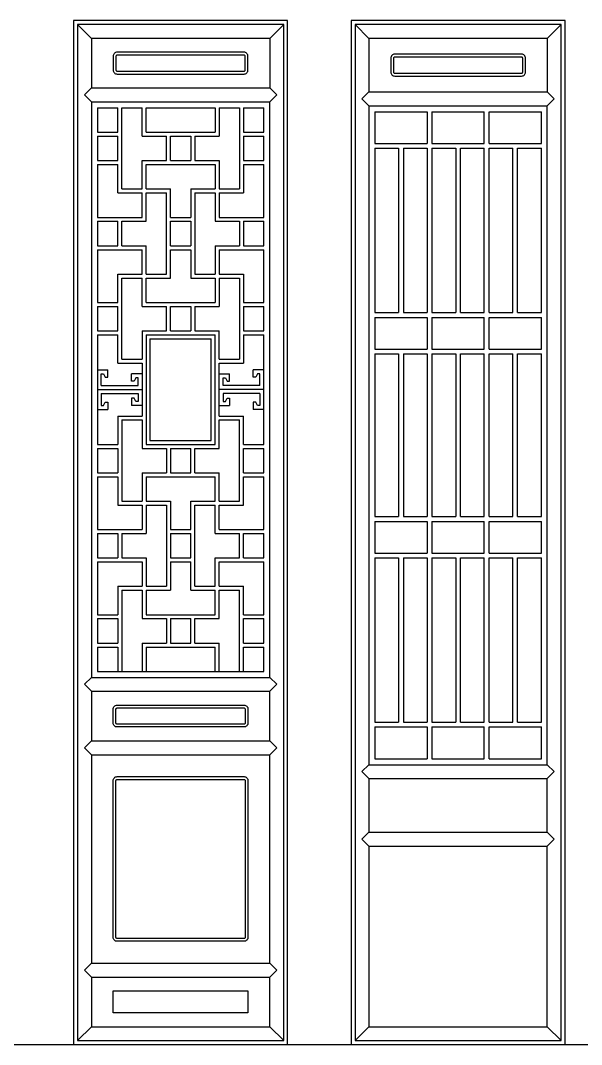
# Model space of a CAD drawing. Extents: x -66030 to 95157, y -13132 to 45879.
# Drawn here: x -52425 to -51010, y 31869 to 34449 of the extents above; entities that cross this region are included whole.
import ezdxf

# ---------------------------------------------------------------- set-up
doc = ezdxf.new("R2010")
doc.units = 0
doc.header["$LTSCALE"] = 100
doc.header["$MEASUREMENT"] = 0
for name, color, linetype in [('3', 11, 'CONTINUOUS'), ('4', 121, 'CONTINUOUS'), ('7', 105, 'CONTINUOUS')]:
    doc.layers.add(name, color=color, linetype=linetype)

msp = doc.modelspace()

# ---------------------------------------------------------------- linework, layer by layer
at = {"layer": '3'}
for p, q in [((-52281.3, 34438.9), (-52246.3, 34403.9)), ((-51796.3, 34403.9), (-51761.3, 34438.9)), ((-51581.3, 34438.9), (-51546.3, 34403.9)), ((-51096.3, 34403.9), (-51061.3, 34438.9)), ((-52246.3, 34278.9), (-52263.8, 34261.4)), ((-51796.3, 34278.9), (-51778.8, 34261.4)), ((-51546.3, 34268.9), (-51563.8, 34251.4)), ((-51096.3, 34268.9), (-51078.8, 34251.4)), ((-52263.8, 34261.4), (-52246.3, 34243.9)), ((-51796.3, 34243.9), (-51778.8, 34261.4)), ((-51563.8, 34251.4), (-51546.3, 34233.9)), ((-51096.3, 34233.9), (-51078.8, 34251.4)), ((-52179.9, 34167.4), (-52179.9, 34228.9)), ((-52169.9, 34024.4), (-52169.9, 34228.9)), ((-52118.5, 34157.4), (-52118.5, 34228.9)), ((-52108.5, 34167.4), (-52108.5, 34228.9)), ((-51934.2, 34228.9), (-51934.2, 34167.4)), ((-51924.2, 34228.9), (-51924.2, 34157.4)), ((-51872.8, 34228.9), (-51872.8, 34024.4)), ((-51862.8, 34228.9), (-51862.8, 34167.4)), ((-51399.3, 34218.9), (-51399.3, 34138.9)), ((-51387.3, 34218.9), (-51387.3, 34138.9)), ((-51255.3, 34138.9), (-51255.3, 34218.9)), ((-51243.3, 34138.9), (-51243.3, 34218.9)), ((-52231.3, 34167.4), (-52179.9, 34167.4)), ((-52108.5, 34167.4), (-51934.2, 34167.4)), ((-51862.8, 34167.4), (-51811.3, 34167.4)), ((-52231.3, 34157.4), (-52179.9, 34157.4)), ((-52179.9, 34095.9), (-52179.9, 34157.4)), ((-52118.5, 34157.4), (-52057, 34157.4)), ((-52057, 34095.9), (-52057, 34157.4)), ((-52047, 34157.4), (-51995.6, 34157.4)), ((-52047, 34095.9), (-52047, 34157.4)), ((-51995.6, 34157.4), (-51995.6, 34095.9)), ((-51985.6, 34157.4), (-51924.2, 34157.4)), ((-51985.6, 34157.4), (-51985.6, 34095.9)), ((-51862.8, 34157.4), (-51862.8, 34095.9)), ((-51862.8, 34157.4), (-51811.3, 34157.4)), ((-51531.3, 34138.9), (-51399.3, 34138.9)), ((-51387.3, 34138.9), (-51255.3, 34138.9)), ((-51243.3, 34138.9), (-51111.3, 34138.9)), ((-51531.3, 34126.9), (-51471.3, 34126.9)), ((-51471.3, 34126.9), (-51471.3, 33712.9)), ((-51459.3, 34126.9), (-51459.3, 33712.9)), ((-51459.3, 34126.9), (-51399.3, 34126.9)), ((-51399.3, 34126.9), (-51399.3, 33712.9)), ((-51387.3, 34126.9), (-51387.3, 33712.9)), ((-51387.3, 34126.9), (-51327.3, 34126.9)), ((-51327.3, 34126.9), (-51327.3, 33712.9)), ((-51315.3, 33712.9), (-51315.3, 34126.9)), ((-51315.3, 34126.9), (-51255.3, 34126.9)), ((-51255.3, 33712.9), (-51255.3, 34126.9)), ((-51243.3, 34126.9), (-51183.3, 34126.9)), ((-51243.3, 33712.9), (-51243.3, 34126.9)), ((-51183.3, 33712.9), (-51183.3, 34126.9)), ((-51171.3, 33712.9), (-51171.3, 34126.9)), ((-51171.3, 34126.9), (-51111.3, 34126.9)), ((-52231.3, 34095.9), (-52179.9, 34095.9)), ((-52231.3, 34085.9), (-52179.9, 34085.9)), ((-52179.9, 34014.4), (-52179.9, 34085.9)), ((-52118.5, 34024.4), (-52118.5, 34095.9)), ((-52118.5, 34095.9), (-52057, 34095.9)), ((-52108.5, 34024.4), (-52108.5, 34085.9)), ((-52108.5, 34085.9), (-51934.2, 34085.9)), ((-52047, 34095.9), (-51995.6, 34095.9)), ((-51985.6, 34095.9), (-51924.2, 34095.9)), ((-51934.2, 34085.9), (-51934.2, 34024.4)), ((-51924.2, 34095.9), (-51924.2, 34024.4)), ((-51862.8, 34095.9), (-51811.3, 34095.9)), ((-51862.8, 34085.9), (-51862.8, 34014.4)), ((-51862.8, 34085.9), (-51811.3, 34085.9)), ((-52179.9, 34014.4), (-52118.5, 34014.4)), ((-52169.9, 34024.4), (-52118.5, 34024.4)), ((-52118.5, 33952.9), (-52118.5, 34014.4)), ((-52108.5, 34024.4), (-52047, 34024.4)), ((-52108.5, 34014.4), (-52057, 34014.4)), ((-52108.5, 33942.9), (-52108.5, 34014.4)), ((-52057, 33809.9), (-52057, 34014.4)), ((-52047, 33952.9), (-52047, 34024.4)), ((-51995.6, 34024.4), (-51995.6, 33952.9)), ((-51995.6, 34024.4), (-51934.2, 34024.4)), ((-51985.6, 34014.4), (-51985.6, 33809.9)), ((-51985.6, 34014.4), (-51934.2, 34014.4)), ((-51934.2, 34014.4), (-51934.2, 33942.9)), ((-51924.2, 34024.4), (-51872.8, 34024.4)), ((-51924.2, 34014.4), (-51862.8, 34014.4)), ((-51924.2, 34014.4), (-51924.2, 33952.9)), ((-52231.3, 33952.9), (-52118.5, 33952.9)), ((-52047, 33952.9), (-51995.6, 33952.9)), ((-51924.2, 33952.9), (-51811.3, 33952.9)), ((-52231.3, 33942.9), (-52179.9, 33942.9)), ((-52179.9, 33881.4), (-52179.9, 33942.9)), ((-52169.9, 33881.4), (-52169.9, 33942.9)), ((-52169.9, 33942.9), (-52108.5, 33942.9)), ((-52047, 33881.4), (-52047, 33942.9)), ((-52047, 33942.9), (-51995.6, 33942.9)), ((-51995.6, 33942.9), (-51995.6, 33881.4)), ((-51934.2, 33942.9), (-51872.8, 33942.9)), ((-51872.8, 33942.9), (-51872.8, 33881.4)), ((-51862.8, 33942.9), (-51862.8, 33881.4)), ((-51862.8, 33942.9), (-51811.3, 33942.9)), ((-52231.3, 33881.4), (-52179.9, 33881.4)), ((-52169.9, 33881.4), (-52108.5, 33881.4)), ((-52108.5, 33809.9), (-52108.5, 33881.4)), ((-52047, 33881.4), (-51995.6, 33881.4)), ((-51934.2, 33881.4), (-51872.8, 33881.4)), ((-51934.2, 33881.4), (-51934.2, 33809.9)), ((-51862.8, 33881.4), (-51811.3, 33881.4)), ((-52231.3, 33871.4), (-52118.5, 33871.4)), ((-52118.5, 33809.9), (-52118.5, 33871.4)), ((-52047, 33871.4), (-51995.6, 33871.4)), ((-52047, 33799.9), (-52047, 33871.4)), ((-51995.6, 33871.4), (-51995.6, 33799.9)), ((-51924.2, 33871.4), (-51811.3, 33871.4)), ((-51924.2, 33871.4), (-51924.2, 33809.9)), ((-52179.9, 33809.9), (-52118.5, 33809.9)), ((-52179.9, 33738.4), (-52179.9, 33809.9)), ((-52169.9, 33799.9), (-52118.5, 33799.9)), ((-52169.9, 33595.4), (-52169.9, 33799.9)), ((-52118.5, 33728.4), (-52118.5, 33799.9)), ((-52108.5, 33809.9), (-52057, 33809.9)), ((-52108.5, 33799.9), (-52047, 33799.9)), ((-52108.5, 33738.4), (-52108.5, 33799.9)), ((-51995.6, 33799.9), (-51934.2, 33799.9)), ((-51985.6, 33809.9), (-51934.2, 33809.9)), ((-51934.2, 33799.9), (-51934.2, 33738.4)), ((-51924.2, 33809.9), (-51862.8, 33809.9)), ((-51924.2, 33799.9), (-51872.8, 33799.9)), ((-51924.2, 33799.9), (-51924.2, 33728.4)), ((-51872.8, 33799.9), (-51872.8, 33595.4)), ((-51862.8, 33809.9), (-51862.8, 33738.4)), ((-52231.3, 33738.4), (-52179.9, 33738.4)), ((-52231.3, 33728.4), (-52179.9, 33728.4)), ((-52179.9, 33666.9), (-52179.9, 33728.4)), ((-52118.5, 33728.4), (-52057, 33728.4)), ((-52108.5, 33738.4), (-51934.2, 33738.4)), ((-52057, 33666.9), (-52057, 33728.4)), ((-52047, 33728.4), (-51995.6, 33728.4)), ((-52047, 33666.9), (-52047, 33728.4)), ((-51995.6, 33728.4), (-51995.6, 33666.9)), ((-51985.6, 33728.4), (-51924.2, 33728.4)), ((-51985.6, 33728.4), (-51985.6, 33666.9)), ((-51862.8, 33738.4), (-51811.3, 33738.4)), ((-51862.8, 33728.4), (-51811.3, 33728.4)), ((-51862.8, 33728.4), (-51862.8, 33666.9)), ((-51531.3, 33712.9), (-51471.3, 33712.9)), ((-51531.3, 33700.9), (-51399.3, 33700.9)), ((-51459.3, 33712.9), (-51399.3, 33712.9)), ((-51399.3, 33700.9), (-51399.3, 33620.9)), ((-51387.3, 33712.9), (-51327.3, 33712.9)), ((-51387.3, 33700.9), (-51255.3, 33700.9)), ((-51387.3, 33700.9), (-51387.3, 33620.9)), ((-51315.3, 33712.9), (-51255.3, 33712.9)), ((-51255.3, 33620.9), (-51255.3, 33700.9)), ((-51243.3, 33712.9), (-51183.3, 33712.9)), ((-51243.3, 33700.9), (-51111.3, 33700.9)), ((-51243.3, 33620.9), (-51243.3, 33700.9)), ((-51171.3, 33712.9), (-51111.3, 33712.9)), ((-52231.3, 33666.9), (-52179.9, 33666.9)), ((-52231.3, 33656.9), (-52179.9, 33656.9)), ((-52179.9, 33585.4), (-52179.9, 33656.9)), ((-52118.5, 33666.9), (-52057, 33666.9)), ((-52118.5, 33666.9), (-52118.5, 33595.4)), ((-52108.5, 33656.9), (-52108.5, 33380.9)), ((-52108.5, 33656.9), (-51934.2, 33656.9)), ((-52098.5, 33646.9), (-52098.5, 33390.9)), ((-52098.5, 33646.9), (-51944.2, 33646.9)), ((-52047, 33666.9), (-51995.6, 33666.9)), ((-51985.6, 33666.9), (-51924.2, 33666.9)), ((-51944.2, 33390.9), (-51944.2, 33646.9)), ((-51934.2, 33380.9), (-51934.2, 33656.9)), ((-51924.2, 33595.4), (-51924.2, 33666.9)), ((-51862.8, 33666.9), (-51811.3, 33666.9)), ((-51862.8, 33656.9), (-51862.8, 33585.4)), ((-51862.8, 33656.9), (-51811.3, 33656.9)), ((-51531.3, 33620.9), (-51399.3, 33620.9)), ((-51387.3, 33620.9), (-51255.3, 33620.9)), ((-51243.3, 33620.9), (-51111.3, 33620.9)), ((-52169.9, 33595.4), (-52118.5, 33595.4)), ((-51924.2, 33595.4), (-51872.8, 33595.4)), ((-51531.3, 33608.9), (-51471.3, 33608.9)), ((-51471.3, 33608.9), (-51471.3, 33198.9)), ((-51459.3, 33608.9), (-51459.3, 33198.9)), ((-51459.3, 33608.9), (-51399.3, 33608.9)), ((-51399.3, 33608.9), (-51399.3, 33198.9)), ((-51387.3, 33608.9), (-51387.3, 33198.9)), ((-51387.3, 33608.9), (-51327.3, 33608.9)), ((-51327.3, 33608.9), (-51327.3, 33198.9)), ((-51315.3, 33198.9), (-51315.3, 33608.9)), ((-51315.3, 33608.9), (-51255.3, 33608.9)), ((-51255.3, 33198.9), (-51255.3, 33608.9)), ((-51243.3, 33198.9), (-51243.3, 33608.9)), ((-51243.3, 33608.9), (-51183.3, 33608.9)), ((-51183.3, 33198.9), (-51183.3, 33608.9)), ((-51171.3, 33198.9), (-51171.3, 33608.9)), ((-51171.3, 33608.9), (-51111.3, 33608.9)), ((-52231.3, 33568.9), (-52204.8, 33568.9)), ((-52204.8, 33550.2), (-52204.8, 33568.9)), ((-52179.9, 33585.4), (-52118.5, 33585.4)), ((-52118.5, 33585.4), (-52118.5, 33452.4)), ((-51924.2, 33452.4), (-51924.2, 33585.4)), ((-51924.2, 33585.4), (-51862.8, 33585.4)), ((-51837.9, 33550.2), (-51837.9, 33568.9)), ((-51811.3, 33568.9), (-51837.9, 33568.9)), ((-52221.3, 33528.9), (-52221.3, 33558.9)), ((-52221.3, 33558.9), (-52215.5, 33558.9)), ((-52215.5, 33558.9), (-52211.3, 33550.2)), ((-52211.3, 33550.2), (-52204.8, 33550.2)), ((-52145.1, 33540.2), (-52145.1, 33558.9)), ((-52118.5, 33558.9), (-52145.1, 33558.9)), ((-52138.5, 33540.2), (-52145.1, 33540.2)), ((-52134.3, 33548.9), (-52138.5, 33540.2)), ((-52128.5, 33548.9), (-52134.3, 33548.9)), ((-52128.5, 33528.9), (-52128.5, 33548.9)), ((-51924.2, 33558.9), (-51897.6, 33558.9)), ((-51914.2, 33528.9), (-51914.2, 33548.9)), ((-51914.2, 33548.9), (-51908.4, 33548.9)), ((-51908.4, 33548.9), (-51904.2, 33540.2)), ((-51904.2, 33540.2), (-51897.6, 33540.2)), ((-51897.6, 33540.2), (-51897.6, 33558.9)), ((-51831.3, 33550.2), (-51837.9, 33550.2)), ((-51827.1, 33558.9), (-51831.3, 33550.2)), ((-51821.3, 33558.9), (-51827.1, 33558.9)), ((-51821.3, 33528.9), (-51821.3, 33558.9)), ((-52231.3, 33518.9), (-52118.5, 33518.9)), ((-52221.3, 33528.9), (-52128.5, 33528.9)), ((-51811.3, 33518.9), (-51924.2, 33518.9)), ((-51821.3, 33528.9), (-51914.2, 33528.9)), ((-52221.3, 33508.9), (-52128.5, 33508.9)), ((-52221.3, 33508.9), (-52221.3, 33478.9)), ((-52145.1, 33497.7), (-52145.1, 33478.9)), ((-52138.5, 33497.7), (-52145.1, 33497.7)), ((-52134.3, 33488.9), (-52138.5, 33497.7)), ((-52128.5, 33488.9), (-52134.3, 33488.9)), ((-52128.5, 33508.9), (-52128.5, 33488.9)), ((-51914.2, 33508.9), (-51914.2, 33488.9)), ((-51821.3, 33508.9), (-51914.2, 33508.9)), ((-51914.2, 33488.9), (-51908.4, 33488.9)), ((-51908.4, 33488.9), (-51904.2, 33497.7)), ((-51904.2, 33497.7), (-51897.6, 33497.7)), ((-51897.6, 33497.7), (-51897.6, 33478.9)), ((-51821.3, 33508.9), (-51821.3, 33478.9)), ((-52231.3, 33468.9), (-52204.8, 33468.9)), ((-52221.3, 33478.9), (-52215.5, 33478.9)), ((-52215.5, 33478.9), (-52211.3, 33487.7)), ((-52211.3, 33487.7), (-52204.8, 33487.7)), ((-52204.8, 33487.7), (-52204.8, 33468.9)), ((-52118.5, 33478.9), (-52145.1, 33478.9)), ((-51924.2, 33478.9), (-51897.6, 33478.9)), ((-51831.3, 33487.7), (-51837.9, 33487.7)), ((-51837.9, 33487.7), (-51837.9, 33468.9)), ((-51811.3, 33468.9), (-51837.9, 33468.9)), ((-51827.1, 33478.9), (-51831.3, 33487.7)), ((-51821.3, 33478.9), (-51827.1, 33478.9)), ((-52179.9, 33452.4), (-52118.5, 33452.4)), ((-52179.9, 33452.4), (-52179.9, 33380.9)), ((-52169.9, 33442.4), (-52118.5, 33442.4)), ((-52169.9, 33442.4), (-52169.9, 33237.9)), ((-52118.5, 33442.4), (-52118.5, 33370.9)), ((-51924.2, 33452.4), (-51862.8, 33452.4)), ((-51924.2, 33442.4), (-51872.8, 33442.4)), ((-51924.2, 33370.9), (-51924.2, 33442.4)), ((-51872.8, 33237.9), (-51872.8, 33442.4)), ((-51862.8, 33380.9), (-51862.8, 33452.4)), ((-52098.5, 33390.9), (-51944.2, 33390.9)), ((-52231.3, 33380.9), (-52179.9, 33380.9)), ((-52231.3, 33370.9), (-52179.9, 33370.9)), ((-52179.9, 33370.9), (-52179.9, 33309.4)), ((-52118.5, 33370.9), (-52057, 33370.9)), ((-52108.5, 33380.9), (-51934.2, 33380.9)), ((-52057, 33370.9), (-52057, 33309.4)), ((-52047, 33370.9), (-51995.6, 33370.9)), ((-52047, 33370.9), (-52047, 33309.4)), ((-51995.6, 33309.4), (-51995.6, 33370.9)), ((-51985.6, 33309.4), (-51985.6, 33370.9)), ((-51985.6, 33370.9), (-51924.2, 33370.9)), ((-51862.8, 33380.9), (-51811.3, 33380.9)), ((-51862.8, 33309.4), (-51862.8, 33370.9)), ((-51862.8, 33370.9), (-51811.3, 33370.9)), ((-52231.3, 33309.4), (-52179.9, 33309.4)), ((-52118.5, 33309.4), (-52057, 33309.4)), ((-52118.5, 33309.4), (-52118.5, 33237.9)), ((-52047, 33309.4), (-51995.6, 33309.4)), ((-51985.6, 33309.4), (-51924.2, 33309.4)), ((-51924.2, 33237.9), (-51924.2, 33309.4)), ((-51862.8, 33309.4), (-51811.3, 33309.4)), ((-52231.3, 33299.4), (-52179.9, 33299.4)), ((-52179.9, 33299.4), (-52179.9, 33227.9)), ((-52108.5, 33299.4), (-51934.2, 33299.4)), ((-52108.5, 33299.4), (-52108.5, 33237.9)), ((-51934.2, 33237.9), (-51934.2, 33299.4)), ((-51862.8, 33299.4), (-51811.3, 33299.4)), ((-51862.8, 33227.9), (-51862.8, 33299.4)), ((-52169.9, 33237.9), (-52118.5, 33237.9)), ((-52108.5, 33237.9), (-52047, 33237.9)), ((-52047, 33237.9), (-52047, 33166.4)), ((-51995.6, 33166.4), (-51995.6, 33237.9)), ((-51995.6, 33237.9), (-51934.2, 33237.9)), ((-51924.2, 33237.9), (-51872.8, 33237.9)), ((-52179.9, 33227.9), (-52118.5, 33227.9)), ((-52118.5, 33227.9), (-52118.5, 33166.4)), ((-52108.5, 33227.9), (-52108.5, 33156.4)), ((-52108.5, 33227.9), (-52057, 33227.9)), ((-52057, 33227.9), (-52057, 33023.4)), ((-51985.6, 33023.4), (-51985.6, 33227.9)), ((-51985.6, 33227.9), (-51934.2, 33227.9)), ((-51934.2, 33156.4), (-51934.2, 33227.9)), ((-51924.2, 33227.9), (-51862.8, 33227.9)), ((-51924.2, 33166.4), (-51924.2, 33227.9)), ((-51531.3, 33198.9), (-51471.3, 33198.9)), ((-51531.3, 33186.9), (-51399.3, 33186.9)), ((-51459.3, 33198.9), (-51399.3, 33198.9)), ((-51399.3, 33186.9), (-51399.3, 33106.9)), ((-51387.3, 33198.9), (-51327.3, 33198.9)), ((-51387.3, 33186.9), (-51255.3, 33186.9)), ((-51387.3, 33186.9), (-51387.3, 33106.9)), ((-51315.3, 33198.9), (-51255.3, 33198.9)), ((-51255.3, 33106.9), (-51255.3, 33186.9)), ((-51243.3, 33198.9), (-51183.3, 33198.9)), ((-51243.3, 33186.9), (-51111.3, 33186.9)), ((-51243.3, 33106.9), (-51243.3, 33186.9)), ((-51171.3, 33198.9), (-51111.3, 33198.9)), ((-52231.3, 33166.4), (-52118.5, 33166.4)), ((-52231.3, 33156.4), (-52179.9, 33156.4)), ((-52179.9, 33156.4), (-52179.9, 33094.9)), ((-52169.9, 33156.4), (-52108.5, 33156.4)), ((-52169.9, 33156.4), (-52169.9, 33094.9)), ((-52047, 33166.4), (-51995.6, 33166.4)), ((-52047, 33156.4), (-51995.6, 33156.4)), ((-52047, 33156.4), (-52047, 33094.9)), ((-51995.6, 33094.9), (-51995.6, 33156.4)), ((-51934.2, 33156.4), (-51872.8, 33156.4)), ((-51924.2, 33166.4), (-51811.3, 33166.4)), ((-51872.8, 33094.9), (-51872.8, 33156.4)), ((-51862.8, 33094.9), (-51862.8, 33156.4)), ((-51862.8, 33156.4), (-51811.3, 33156.4)), ((-51531.3, 33106.9), (-51399.3, 33106.9)), ((-51387.3, 33106.9), (-51255.3, 33106.9)), ((-51243.3, 33106.9), (-51111.3, 33106.9)), ((-52231.3, 33094.9), (-52179.9, 33094.9)), ((-52231.3, 33084.9), (-52118.5, 33084.9)), ((-52169.9, 33094.9), (-52108.5, 33094.9)), ((-52118.5, 33084.9), (-52118.5, 33023.4)), ((-52108.5, 33094.9), (-52108.5, 33023.4)), ((-52047, 33094.9), (-51995.6, 33094.9)), ((-52047, 33084.9), (-52047, 33013.4)), ((-52047, 33084.9), (-51995.6, 33084.9)), ((-51995.6, 33013.4), (-51995.6, 33084.9)), ((-51934.2, 33094.9), (-51872.8, 33094.9)), ((-51934.2, 33023.4), (-51934.2, 33094.9)), ((-51924.2, 33084.9), (-51811.3, 33084.9)), ((-51924.2, 33023.4), (-51924.2, 33084.9)), ((-51862.8, 33094.9), (-51811.3, 33094.9)), ((-51531.3, 33094.9), (-51471.3, 33094.9)), ((-51471.3, 33094.9), (-51471.3, 32680.9)), ((-51459.3, 33094.9), (-51459.3, 32680.9)), ((-51459.3, 33094.9), (-51399.3, 33094.9)), ((-51399.3, 33094.9), (-51399.3, 32680.9)), ((-51387.3, 33094.9), (-51387.3, 32680.9)), ((-51387.3, 33094.9), (-51327.3, 33094.9)), ((-51327.3, 33094.9), (-51327.3, 32680.9)), ((-51315.3, 32680.9), (-51315.3, 33094.9)), ((-51315.3, 33094.9), (-51255.3, 33094.9)), ((-51255.3, 32680.9), (-51255.3, 33094.9)), ((-51243.3, 33094.9), (-51183.3, 33094.9)), ((-51243.3, 32680.9), (-51243.3, 33094.9)), ((-51183.3, 32680.9), (-51183.3, 33094.9)), ((-51171.3, 32680.9), (-51171.3, 33094.9)), ((-51171.3, 33094.9), (-51111.3, 33094.9)), ((-52179.9, 33023.4), (-52118.5, 33023.4)), ((-52179.9, 33023.4), (-52179.9, 32951.9)), ((-52169.9, 33013.4), (-52169.9, 32808.9)), ((-52169.9, 33013.4), (-52118.5, 33013.4)), ((-52118.5, 33013.4), (-52118.5, 32941.9)), ((-52108.5, 33023.4), (-52057, 33023.4)), ((-52108.5, 33013.4), (-52047, 33013.4)), ((-52108.5, 33013.4), (-52108.5, 32951.9)), ((-51995.6, 33013.4), (-51934.2, 33013.4)), ((-51985.6, 33023.4), (-51934.2, 33023.4)), ((-51934.2, 32951.9), (-51934.2, 33013.4)), ((-51924.2, 33023.4), (-51862.8, 33023.4)), ((-51924.2, 33013.4), (-51872.8, 33013.4)), ((-51924.2, 32941.9), (-51924.2, 33013.4)), ((-51872.8, 32808.9), (-51872.8, 33013.4)), ((-51862.8, 32951.9), (-51862.8, 33023.4)), ((-52231.3, 32951.9), (-52179.9, 32951.9)), ((-52108.5, 32951.9), (-51934.2, 32951.9)), ((-51862.8, 32951.9), (-51811.3, 32951.9)), ((-52231.3, 32941.9), (-52179.9, 32941.9)), ((-52179.9, 32941.9), (-52179.9, 32880.4)), ((-52118.5, 32941.9), (-52057, 32941.9)), ((-52057, 32941.9), (-52057, 32880.4)), ((-52047, 32941.9), (-51995.6, 32941.9)), ((-52047, 32941.9), (-52047, 32880.4)), ((-51995.6, 32880.4), (-51995.6, 32941.9)), ((-51985.6, 32880.4), (-51985.6, 32941.9)), ((-51985.6, 32941.9), (-51924.2, 32941.9)), ((-51862.8, 32880.4), (-51862.8, 32941.9)), ((-51862.8, 32941.9), (-51811.3, 32941.9)), ((-52231.3, 32880.4), (-52179.9, 32880.4)), ((-52231.3, 32870.4), (-52179.9, 32870.4)), ((-52179.9, 32870.4), (-52179.9, 32808.9)), ((-52118.5, 32880.4), (-52118.5, 32808.9)), ((-52118.5, 32880.4), (-52057, 32880.4)), ((-52108.5, 32870.4), (-52108.5, 32808.9)), ((-52108.5, 32870.4), (-51934.2, 32870.4)), ((-52047, 32880.4), (-51995.6, 32880.4)), ((-51985.6, 32880.4), (-51924.2, 32880.4)), ((-51934.2, 32808.9), (-51934.2, 32870.4)), ((-51924.2, 32808.9), (-51924.2, 32880.4)), ((-51862.8, 32880.4), (-51811.3, 32880.4)), ((-51862.8, 32808.9), (-51862.8, 32870.4)), ((-51862.8, 32870.4), (-51811.3, 32870.4)), ((-52263.8, 32776.4), (-52246.3, 32793.9)), ((-51796.3, 32793.9), (-51778.8, 32776.4)), ((-52246.3, 32758.9), (-52263.8, 32776.4)), ((-51796.3, 32758.9), (-51778.8, 32776.4)), ((-51531.3, 32680.9), (-51471.3, 32680.9)), ((-51531.3, 32668.9), (-51399.3, 32668.9)), ((-51459.3, 32680.9), (-51399.3, 32680.9)), ((-51399.3, 32668.9), (-51399.3, 32588.9)), ((-51387.3, 32680.9), (-51327.3, 32680.9)), ((-51387.3, 32668.9), (-51255.3, 32668.9)), ((-51387.3, 32668.9), (-51387.3, 32588.9)), ((-51315.3, 32680.9), (-51255.3, 32680.9)), ((-51255.3, 32588.9), (-51255.3, 32668.9)), ((-51243.3, 32680.9), (-51183.3, 32680.9)), ((-51243.3, 32668.9), (-51111.3, 32668.9)), ((-51243.3, 32588.9), (-51243.3, 32668.9)), ((-51171.3, 32680.9), (-51111.3, 32680.9)), ((-52263.8, 32616.4), (-52246.3, 32633.9)), ((-52246.3, 32598.9), (-52263.8, 32616.4)), ((-51796.3, 32633.9), (-51778.8, 32616.4)), ((-51796.3, 32598.9), (-51778.8, 32616.4)), ((-51563.8, 32556.4), (-51546.3, 32573.9)), ((-51096.3, 32573.9), (-51078.8, 32556.4)), ((-51546.3, 32538.9), (-51563.8, 32556.4)), ((-51096.3, 32538.9), (-51078.8, 32556.4)), ((-51563.8, 32386.4), (-51546.3, 32403.9)), ((-51546.3, 32368.9), (-51563.8, 32386.4)), ((-51096.3, 32403.9), (-51078.8, 32386.4)), ((-51096.3, 32368.9), (-51078.8, 32386.4)), ((-52263.8, 32056.4), (-52246.3, 32073.9)), ((-51796.3, 32073.9), (-51778.8, 32056.4)), ((-52246.3, 32038.9), (-52263.8, 32056.4)), ((-51796.3, 32038.9), (-51778.8, 32056.4)), ((-52281.3, 31878.9), (-52246.3, 31913.9)), ((-51796.3, 31913.9), (-51761.3, 31878.9)), ((-51581.3, 31878.9), (-51546.3, 31913.9)), ((-51096.3, 31913.9), (-51061.3, 31878.9))]:
    msp.add_line(p, q, dxfattribs=at)
at = {"layer": '3', "color": 2}
msp.add_line((-66009.4, 31868.9), (90873, 31868.9), dxfattribs=at)
at = {"layer": '3'}
for points in [[(-52281.3, 31878.9), (-51761.3, 31878.9), (-51761.3, 34438.9), (-52281.3, 34438.9)], [(-51581.3, 31878.9), (-51061.3, 31878.9), (-51061.3, 34438.9), (-51581.3, 34438.9)], [(-52191.3, 32003.9), (-51851.3, 32003.9), (-51851.3, 31948.9), (-52191.3, 31948.9)]]:
    msp.add_lwpolyline(points, close=True, dxfattribs=at)
for points in [[(-52181.3, 34313.9), (-51861.3, 34313.9, 0.414214), (-51851.3, 34323.9), (-51851.3, 34358.9, 0.414214), (-51861.3, 34368.9), (-52181.3, 34368.9, 0.414214), (-52191.3, 34358.9), (-52191.3, 34323.9, 0.414214)], [(-52181.3, 34320.9), (-51861.3, 34320.9, 0.414214), (-51858.3, 34323.9), (-51858.3, 34358.9, 0.414214), (-51861.3, 34361.9), (-52181.3, 34361.9, 0.414214), (-52184.3, 34358.9), (-52184.3, 34323.9, 0.414214)], [(-51481.3, 34308.9), (-51161.3, 34308.9, 0.414214), (-51151.3, 34318.9), (-51151.3, 34353.9, 0.414214), (-51161.3, 34363.9), (-51481.3, 34363.9, 0.414214), (-51491.3, 34353.9), (-51491.3, 34318.9, 0.414214)], [(-51481.3, 34315.9), (-51161.3, 34315.9, 0.414214), (-51158.3, 34318.9), (-51158.3, 34353.9, 0.414214), (-51161.3, 34356.9), (-51481.3, 34356.9, 0.414214), (-51484.3, 34353.9), (-51484.3, 34318.9, 0.414214)], [(-52181.3, 32723.9), (-51861.3, 32723.9, -0.414214), (-51851.3, 32713.9), (-51851.3, 32678.9, -0.414214), (-51861.3, 32668.9), (-52181.3, 32668.9, -0.414214), (-52191.3, 32678.9), (-52191.3, 32713.9, -0.414214)], [(-52181.3, 32716.9), (-51861.3, 32716.9, -0.414214), (-51858.3, 32713.9), (-51858.3, 32678.9, -0.414214), (-51861.3, 32675.9), (-52181.3, 32675.9, -0.414214), (-52184.3, 32678.9), (-52184.3, 32713.9, -0.414214)], [(-52181.3, 32543.9), (-51861.3, 32543.9, -0.414214), (-51851.3, 32533.9), (-51851.3, 32138.9, -0.414214), (-51861.3, 32128.9), (-52181.3, 32128.9, -0.414214), (-52191.3, 32138.9), (-52191.3, 32533.9, -0.414214)], [(-52181.3, 32536.9), (-51861.3, 32536.9, -0.414214), (-51858.3, 32533.9), (-51858.3, 32138.9, -0.414214), (-51861.3, 32135.9), (-52181.3, 32135.9, -0.414214), (-52184.3, 32138.9), (-52184.3, 32533.9, -0.414214)]]:
    msp.add_lwpolyline(points, format="xyb", close=True, dxfattribs=at)
at = {"layer": '4'}
for points in [[(-52291.3, 31868.9), (-51751.3, 31868.9), (-51751.3, 34448.9), (-52291.3, 34448.9)], [(-51591.3, 31868.9), (-51051.3, 31868.9), (-51051.3, 34448.9), (-51591.3, 34448.9)]]:
    msp.add_lwpolyline(points, close=True, dxfattribs=at)
at = {"layer": '7'}
for p, q in [((-51796.3, 34403.9), (-52246.3, 34403.9)), ((-52246.3, 34403.9), (-52246.3, 34278.9)), ((-51796.3, 34403.9), (-51796.3, 34278.9)), ((-51096.3, 34403.9), (-51546.3, 34403.9)), ((-51546.3, 34403.9), (-51546.3, 34268.9)), ((-51096.3, 34403.9), (-51096.3, 34268.9)), ((-52246.3, 34278.9), (-51796.3, 34278.9)), ((-51546.3, 34268.9), (-51096.3, 34268.9)), ((-52246.3, 34243.9), (-52246.3, 32793.9)), ((-52246.3, 34243.9), (-51796.3, 34243.9)), ((-51796.3, 32793.9), (-51796.3, 34243.9)), ((-52231.3, 34228.9), (-52231.3, 34167.4)), ((-52231.3, 34228.9), (-52179.9, 34228.9)), ((-52169.9, 34228.9), (-52118.5, 34228.9)), ((-52108.5, 34228.9), (-51934.2, 34228.9)), ((-51924.2, 34228.9), (-51872.8, 34228.9)), ((-51862.8, 34228.9), (-51811.3, 34228.9)), ((-51811.3, 34167.4), (-51811.3, 34228.9)), ((-51546.3, 34233.9), (-51546.3, 32573.9)), ((-51546.3, 34233.9), (-51096.3, 34233.9)), ((-51531.3, 34218.9), (-51399.3, 34218.9)), ((-51531.3, 34218.9), (-51531.3, 34138.9)), ((-51387.3, 34218.9), (-51255.3, 34218.9)), ((-51243.3, 34218.9), (-51111.3, 34218.9)), ((-51111.3, 34138.9), (-51111.3, 34218.9)), ((-51096.3, 32573.9), (-51096.3, 34233.9)), ((-52231.3, 34157.4), (-52231.3, 34095.9)), ((-51811.3, 34095.9), (-51811.3, 34157.4)), ((-51531.3, 34126.9), (-51531.3, 33712.9)), ((-51111.3, 33712.9), (-51111.3, 34126.9)), ((-52231.3, 34085.9), (-52231.3, 33952.9)), ((-51811.3, 33952.9), (-51811.3, 34085.9)), ((-52231.3, 33942.9), (-52231.3, 33881.4)), ((-51811.3, 33881.4), (-51811.3, 33942.9)), ((-52231.3, 33871.4), (-52231.3, 33738.4)), ((-51811.3, 33738.4), (-51811.3, 33871.4)), ((-52231.3, 33728.4), (-52231.3, 33666.9)), ((-51811.3, 33666.9), (-51811.3, 33728.4)), ((-51531.3, 33700.9), (-51531.3, 33620.9)), ((-51111.3, 33620.9), (-51111.3, 33700.9)), ((-52231.3, 33656.9), (-52231.3, 33518.9)), ((-51811.3, 33518.9), (-51811.3, 33656.9)), ((-51531.3, 33608.9), (-51531.3, 33198.9)), ((-51111.3, 33198.9), (-51111.3, 33608.9)), ((-52231.3, 33518.9), (-52231.3, 33380.9)), ((-51811.3, 33380.9), (-51811.3, 33518.9)), ((-52231.3, 33370.9), (-52231.3, 33309.4)), ((-51811.3, 33309.4), (-51811.3, 33370.9)), ((-52231.3, 33299.4), (-52231.3, 33166.4)), ((-51811.3, 33166.4), (-51811.3, 33299.4)), ((-51531.3, 33186.9), (-51531.3, 33106.9)), ((-51111.3, 33106.9), (-51111.3, 33186.9)), ((-52231.3, 33156.4), (-52231.3, 33094.9)), ((-51811.3, 33094.9), (-51811.3, 33156.4)), ((-52231.3, 33084.9), (-52231.3, 32951.9)), ((-51811.3, 32951.9), (-51811.3, 33084.9)), ((-51531.3, 33094.9), (-51531.3, 32680.9)), ((-51111.3, 32680.9), (-51111.3, 33094.9)), ((-52231.3, 32941.9), (-52231.3, 32880.4)), ((-51811.3, 32880.4), (-51811.3, 32941.9)), ((-52231.3, 32870.4), (-52231.3, 32808.9)), ((-51811.3, 32808.9), (-51811.3, 32870.4)), ((-52246.3, 32793.9), (-51796.3, 32793.9)), ((-52231.3, 32808.9), (-51811.3, 32808.9)), ((-52246.3, 32758.9), (-51796.3, 32758.9)), ((-52246.3, 32758.9), (-52246.3, 32633.9)), ((-51796.3, 32633.9), (-51796.3, 32758.9)), ((-51531.3, 32668.9), (-51531.3, 32588.9)), ((-51111.3, 32588.9), (-51111.3, 32668.9)), ((-52246.3, 32633.9), (-51796.3, 32633.9)), ((-52246.3, 32598.9), (-51796.3, 32598.9)), ((-52246.3, 32598.9), (-52246.3, 32073.9)), ((-51796.3, 32073.9), (-51796.3, 32598.9)), ((-51531.3, 32588.9), (-51399.3, 32588.9)), ((-51387.3, 32588.9), (-51255.3, 32588.9)), ((-51243.3, 32588.9), (-51111.3, 32588.9)), ((-51546.3, 32573.9), (-51096.3, 32573.9)), ((-51546.3, 32538.9), (-51096.3, 32538.9)), ((-51546.3, 32538.9), (-51546.3, 32403.9)), ((-51096.3, 32403.9), (-51096.3, 32538.9)), ((-51546.3, 32403.9), (-51096.3, 32403.9)), ((-51546.3, 32368.9), (-51096.3, 32368.9)), ((-51546.3, 32368.9), (-51546.3, 31913.9)), ((-51096.3, 31913.9), (-51096.3, 32368.9)), ((-52246.3, 32073.9), (-51796.3, 32073.9)), ((-52246.3, 32038.9), (-51796.3, 32038.9)), ((-52246.3, 32038.9), (-52246.3, 31913.9)), ((-51796.3, 31913.9), (-51796.3, 32038.9)), ((-52246.3, 31913.9), (-51796.3, 31913.9)), ((-51546.3, 31913.9), (-51096.3, 31913.9))]:
    msp.add_line(p, q, dxfattribs=at)

doc.saveas('drawing.dxf')
